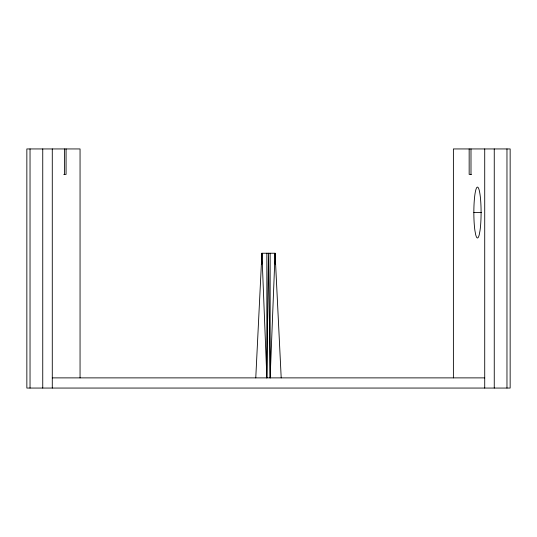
<?xml version="1.0" encoding="UTF-8"?>
<svg xmlns="http://www.w3.org/2000/svg" width="537" height="537" viewBox="0 0 537 537"><rect width="100%" height="100%" fill="white"/><g stroke="black" fill="none" stroke-linecap="round" stroke-linejoin="round"><path stroke-width="0.81" d="M261.915 264.11L261.915 253.236L266.855 377.88L268.5 253.236L270.145 377.88L275.078 253.236L261.915 253.236L255.766 377.88M63.796 174.384L66.071 174.384L66.071 148.944M471.432 174.384L469.163 174.384L469.163 148.944M473.849 212.538A25.434 3.618 -90 0 1 477.474 187.104A25.434 3.618 -90 0 1 481.092 212.538A25.434 3.618 90 0 1 480.031 230.527L479.279 234.568A25.434 3.618 -90 0 1 475.661 234.568L474.909 230.527A25.434 3.618 90 0 1 473.849 212.538L481.407 212.538M52.284 377.88L484.716 377.88M281.2 377.88L275.078 253.236L275.078 264.11M506.968 148.944L506.968 388.056M494.255 148.944L494.255 388.056M484.716 148.944L484.716 388.056M470.996 148.944L470.996 174.384M453.389 377.88L453.389 148.944L510.15 148.944L510.15 388.056L26.85 388.056L26.85 148.944L80.053 148.944L80.053 377.88M270.145 253.236L270.145 377.88M266.855 253.236L266.855 377.88M64.447 148.944L64.447 174.384M52.284 148.944L52.284 388.056M42.745 148.944L42.745 388.056M30.032 148.944L30.032 388.056"/></g></svg>
